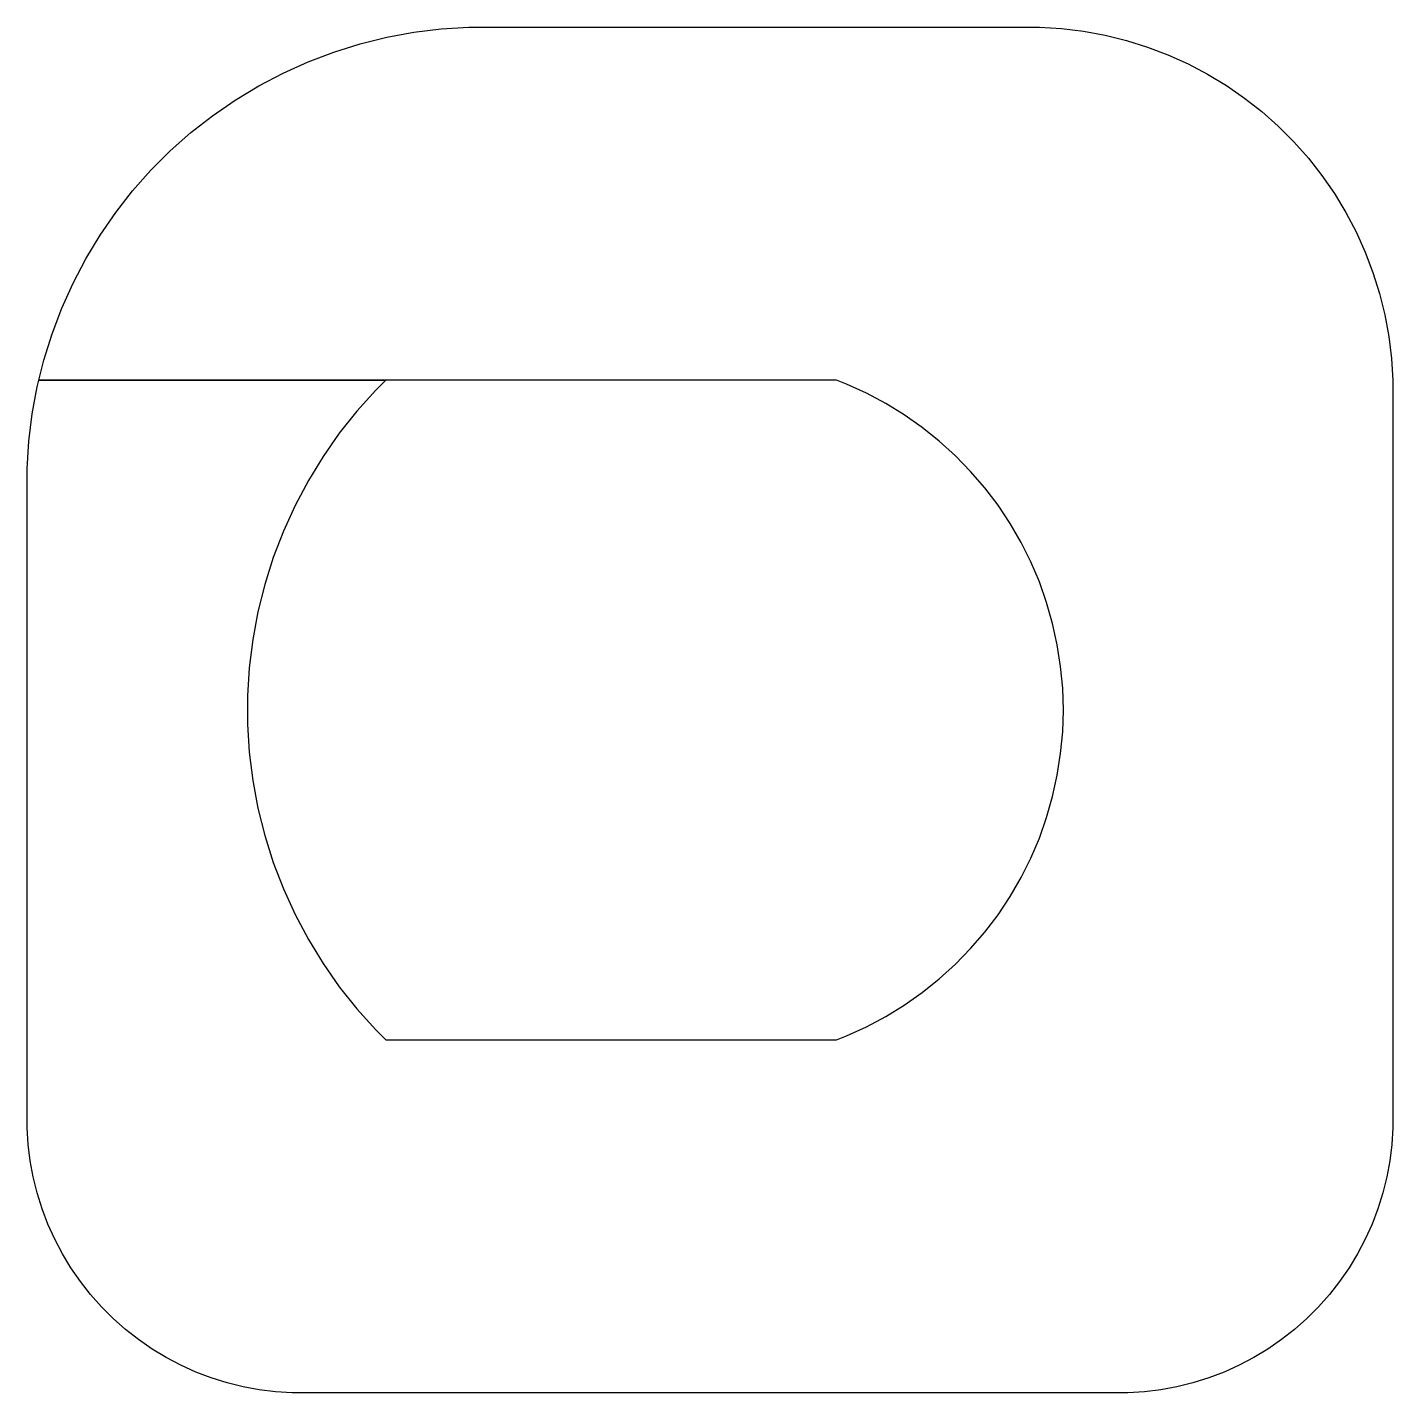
# Model space of a CAD drawing. Extents: x -37.5 to 37.5, y -37.5 to 37.5.
import ezdxf

# ---------------------------------------------------------------- set-up
doc = ezdxf.new("R2010")
doc.units = 0
doc.layers.add('L0D0_0', color=1, linetype='CONTINUOUS')

msp = doc.modelspace()

# ---------------------------------------------------------------- linework, layer by layer
at = {"layer": 'L0D0_0'}
msp.add_lwpolyline([(-22.953, -37.5), (-23.858, -37.445), (-24.758, -37.336), (-25.65, -37.173), (-26.53, -36.956), (-27.395, -36.686), (-28.243, -36.365), (-29.07, -35.992), (-29.872, -35.571), (-30.648, -35.102), (-31.394, -34.587), (-32.108, -34.028), (-32.786, -33.427), (-33.427, -32.786), (-34.028, -32.108), (-34.587, -31.394), (-35.102, -30.648), (-35.571, -29.872), (-35.992, -29.07), (-36.365, -28.243), (-36.686, -27.395), (-36.956, -26.53), (-37.173, -25.65), (-37.336, -24.758), (-37.445, -23.858), (-37.5, -22.953), (-37.5, 13.255), (-37.409, 14.764), (-37.227, 16.263), (-36.954, 17.749), (-36.864, 18.115), (-17.805, 18.115), (-18.358, 17.571), (-19.396, 16.418), (-20.362, 15.203), (-21.252, 13.932), (-22.063, 12.609), (-22.792, 11.238), (-23.435, 9.826), (-23.991, 8.377), (-24.458, 6.897), (-24.833, 5.391), (-25.116, 3.865), (-25.305, 2.325), (-25.4, 0.776), (-25.4, -0.776), (-25.305, -2.325), (-25.116, -3.865), (-24.833, -5.391), (-24.458, -6.897), (-23.991, -8.377), (-23.435, -9.826), (-22.792, -11.238), (-22.063, -12.609), (-21.252, -13.932), (-20.362, -15.203), (-19.396, -16.418), (-18.358, -17.571), (-17.805, -18.115), (6.943, -18.115), (7.503, -17.9), (8.594, -17.403), (9.652, -16.839), (10.673, -16.211), (11.654, -15.521), (12.59, -14.772), (13.478, -13.966), (14.315, -13.108), (15.097, -12.199), (15.821, -11.243), (16.485, -10.245), (17.086, -9.208), (17.622, -8.135), (18.091, -7.031), (18.49, -5.901), (18.82, -4.748), (19.077, -3.577), (19.261, -2.392), (19.372, -1.198), (19.409, 0), (19.372, 1.198), (19.261, 2.392), (19.077, 3.577), (18.82, 4.748), (18.49, 5.901), (18.091, 7.031), (17.622, 8.135), (17.086, 9.208), (16.485, 10.245), (15.821, 11.243), (15.097, 12.199), (14.315, 13.108), (13.478, 13.966), (12.59, 14.772), (11.654, 15.521), (10.673, 16.211), (9.652, 16.839), (8.594, 17.403), (7.503, 17.9), (6.943, 18.115), (-36.864, 18.115), (-36.593, 19.216), (-36.143, 20.659), (-35.608, 22.071), (-34.987, 23.449), (-34.285, 24.787), (-33.504, 26.08), (-32.645, 27.323), (-31.714, 28.513), (-30.712, 29.644), (-29.644, 30.712), (-28.513, 31.714), (-27.323, 32.645), (-26.08, 33.504), (-24.787, 34.285), (-23.449, 34.987), (-22.071, 35.608), (-20.659, 36.143), (-19.216, 36.593), (-17.749, 36.954), (-16.263, 37.227), (-14.764, 37.409), (-13.255, 37.5), (18.104, 37.5), (19.311, 37.427), (20.511, 37.281), (21.7, 37.063), (22.873, 36.774), (24.027, 36.415), (25.157, 35.986), (26.259, 35.49), (27.33, 34.928), (28.364, 34.303), (29.359, 33.616), (30.31, 32.871), (31.215, 32.069), (32.069, 31.215), (32.871, 30.31), (33.616, 29.359), (34.303, 28.364), (34.928, 27.33), (35.49, 26.259), (35.986, 25.157), (36.415, 24.027), (36.774, 22.873), (37.063, 21.7), (37.281, 20.511), (37.427, 19.311), (37.5, 18.104), (37.5, -22.953), (37.445, -23.858), (37.336, -24.758), (37.173, -25.65), (36.956, -26.53), (36.686, -27.395), (36.365, -28.243), (35.992, -29.07), (35.571, -29.872), (35.102, -30.648), (34.587, -31.394), (34.028, -32.108), (33.427, -32.786), (32.786, -33.427), (32.108, -34.028), (31.394, -34.587), (30.648, -35.102), (29.872, -35.571), (29.07, -35.992), (28.243, -36.365), (27.395, -36.686), (26.53, -36.956), (25.65, -37.173), (24.758, -37.336), (23.858, -37.445), (22.953, -37.5)], close=True, dxfattribs=at)

doc.saveas('drawing.dxf')
